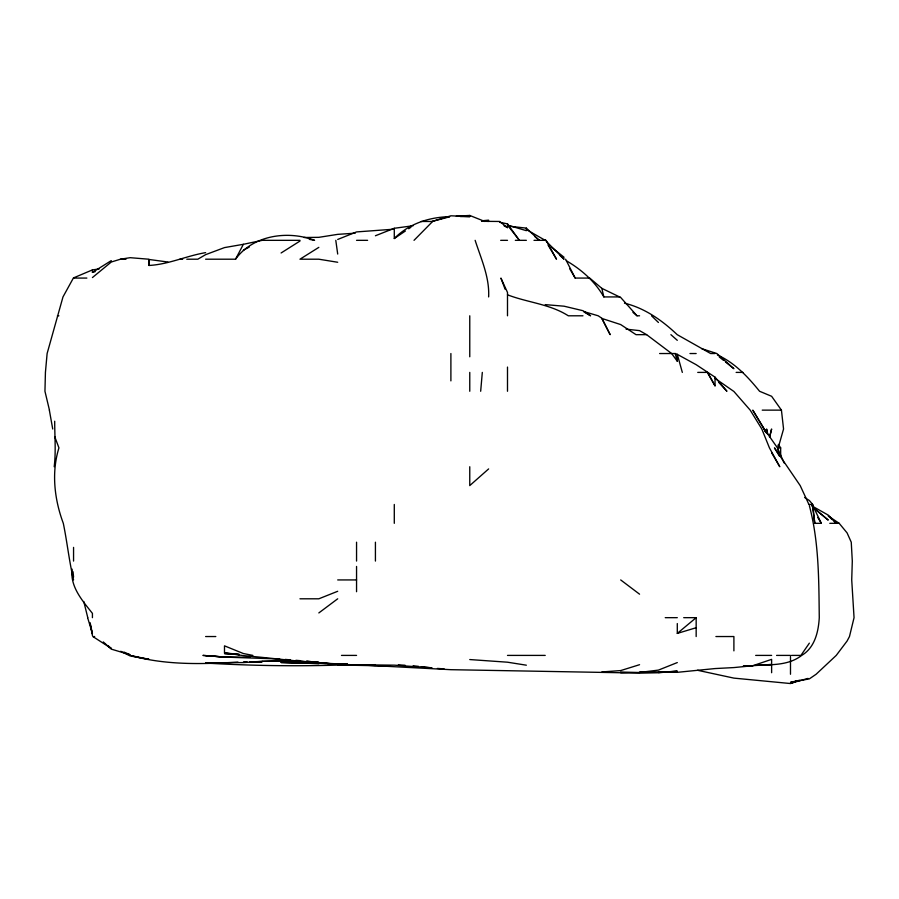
<?xml version="1.0" encoding="UTF-8"?>
<svg xmlns="http://www.w3.org/2000/svg" width="899" height="899" viewBox="0 0 899 899"><rect width="100%" height="100%" fill="white"/><g stroke="black" fill="none" stroke-linecap="round" stroke-linejoin="round"><path stroke-width="1.35" d="M778.085 451.905L778.186 447.871L783.557 429.003L781.433 410.135L771.623 396.29L759.576 391.267C747.754 376.703 734.809 362.803 717.391 354.936M54.21 466.738C56.041 451.523 54.682 436.487 54.693 421.226M480.673 391.267L482.313 372.4M769.679 437.083L771.623 429.003L769.488 437.083M205.624 259.204L235.549 259.204L243.359 244.314L262.227 240.336L299.963 240.336L299.963 241.056L281.095 252.979M73.358 278.072L62.986 296.928L47.119 353.532L45.422 372.4L44.95 391.267L49.445 410.135M809.358 643.156L800.919 655.405L791.581 655.405M235.549 259.204C252.967 234.999 288.141 230.211 314.583 240.336L309.267 239.325M414.023 240.336L432.621 221.469M488.629 468.918L469.761 485.595L469.761 466.738M677.295 623.558L677.295 633.413L696.163 617.669L696.163 636.537M92.428 277.555L111.296 262.002L120.488 259.204L130.164 257.687L148.74 259.204L149.032 265.463C168.607 264.407 186.464 255.867 205.624 252.641M318.83 612.938L337.698 598.801M413.158 225.739L394.29 228.279L394.29 238.516C409 223.626 429.014 217.232 449.545 216.648M394.29 238.516L405.393 230.998M408.719 228.751L410.944 227.245M318.83 247.36L299.963 259.204L318.83 259.204L337.698 262.261M99.171 268.947L92.428 269.902L92.428 272.408L111.296 260.609M243.359 250.169L249.259 247.09M73.561 277.881L92.428 269.902M337.698 239.46L356.555 231.92L392.942 229.256M677.295 662.574L658.428 670.103L639.56 672.441L620.692 672.733L450.893 669.688L357.903 664.788L394.29 665.159L432.026 667.867L421.249 666.676M337.698 591.284L318.83 598.801L299.963 598.801M375.422 235.763L394.29 228.279M796.784 681.161L790.491 683.543L733.899 678.116L697.523 670.272M796.784 681.037L790.491 683.341L808.01 678.408M639.56 672.036L677.295 672.328L715.031 668.564L733.899 667.575L752.766 665.732L771.623 659.36L771.623 664.496L743.327 666.271M639.56 664.698L620.692 670.575L601.824 671.946M421.271 221.469L432.026 221.469L450.893 215.794L469.761 216.603L469.761 215.457L456.287 216.187M677.295 633.413L696.163 627.727M92.428 272.408L95.125 271.667M432.026 221.469L449.545 216.839M799.93 680.183L790.491 682.341L809.358 678.88L816.101 674.261L836.239 655.405L847.094 641.021L849.476 636.537L854.05 617.669L851.724 579.934L852.297 561.066L851.252 542.198L847.094 532.916L839.194 523.33L828.226 515.925L832.238 519.622M243.359 244.314L224.492 247.596L205.624 254.653L197.802 259.204L186.756 259.204M482.055 220.761L488.629 220.165M355.217 233.167L337.698 234.358L318.83 237.336L304.008 237.505M347.126 664.788C299.996 666.496 252.698 665.878 205.624 663.057L208.321 663.024M237.965 662.091C202.477 664.26 166.079 665.249 131.512 655.731L149.032 659.338L130.164 655.944L120.747 651.281M673.25 672.025L639.56 672.755L620.692 671.991M743.327 666.148L752.766 665.732M246.056 662.102L243.359 662.215L247.405 662.102M250.102 661.922L262.227 661.406L243.359 662.585L205.624 662.754L224.492 662.732L219.098 662.855M755.452 665.159L763.543 664.822M767.589 664.664L771.623 664.496M341.732 664.811L337.698 664.968L390.245 666.002M671.901 672.014L658.428 672.463L677.295 671.137L658.428 672.733L620.692 672.733M250.102 662.024L262.227 661.686L250.102 661.776M287.826 660.945L262.227 661.349L287.826 660.776M371.388 664.811L375.422 664.9L356.555 665.125L375.422 665.384L359.252 664.811M371.388 664.754L375.422 664.653C331.315 666.114 287.275 659.428 243.359 655.607L224.492 652.865L232.583 653.719M755.452 665.215C771.207 664.687 788.614 665.62 801.706 655.405C814.82 647.628 818.45 631.84 819.27 617.669C818.82 580.237 819.023 542.075 809.358 505.676M212.366 662.956L215.063 662.923M347.126 664.136L281.095 662.305M250.102 657.259L224.492 657.012L202.916 655.405L224.492 657.09L279.746 659.001M482.1 221.323L499.586 221.469L507.497 227.627L507.497 223.885L499.788 222.278M356.555 240.336L367.601 240.336M500.676 240.336L507.497 240.336M515.329 240.336L526.353 240.336M533.995 240.336L546.143 240.336L556.503 259.204L548.042 245.056M120.488 259.204L126.017 259.204M179.946 259.204L182.666 259.204M73.561 278.072L86.866 278.072M569.629 268.632L575.169 278.072L589.722 278.072L601.824 288.343L620.692 297.479L637.02 315.796L639.56 315.796M566.314 260.732C581.586 269.678 594.969 281.454 603.847 296.928L619.861 296.928M57.435 315.796L58.885 315.796M582.968 315.796L568.314 315.796C549.974 304.053 527.477 302.525 507.497 294.805M659.619 353.532L675.194 353.532L677.295 354.341L677.295 361.241L671.654 353.532L646.617 334.664L636.031 334.664L620.692 324.573L601.824 318.426L610.163 334.664L601.824 318.224L598.206 315.796L584.238 311.695M689.971 353.532L696.163 353.532M715.031 353.532L710.648 353.532L677.205 334.664C662.237 320.493 644.819 308.065 624.468 303.177M697.736 372.4L707.311 372.4L715.031 385.817L715.031 377.153L696.163 364.691L677.295 354.341L682.33 372.4M736.135 372.4L742.979 372.4M762.228 410.135L781.433 410.135M779.332 447.871L780.658 447.871L780.68 455.95M809.235 504.463L812.696 504.463L814.797 523.33L821.326 523.33L812.258 504.463L814.797 523.33M829.799 523.33L839.194 523.33M337.698 579.934L356.555 579.934M665.238 617.669L677.295 617.669M683.701 617.669L696.163 617.669M94.642 636.537L92.855 636.537L111.296 648.437L108.296 645.887M205.624 636.537L215.805 636.537M715.907 636.537L733.899 636.537L733.899 650.865M341.485 655.405L356.555 655.405M507.497 655.405L545.221 655.405M755.677 655.405L771.623 655.405M776.579 655.405L790.491 655.405M335.001 663.934L347.126 663.968M460.322 216.547L469.761 216.603M304.008 662.844L281.095 662.507L304.008 662.956M308.042 663.024L325.562 663.406L310.739 663.013M368.691 664.822L375.422 664.934M367.343 664.811L375.422 665.159M337.698 663.99L347.126 664.35L281.095 660.956M481.886 221.143L488.629 221.412L488.629 220.828M469.761 659.551L507.497 662.203L526.353 665.193M299.963 662.889L318.83 663.754M398.336 664.833L405.078 665.26M239.314 654.584L224.492 653.573L239.314 654.494L235.28 654.011M437.42 668.418L444.151 668.89M299.963 661.102L337.698 664.26M205.624 655.618L224.492 657.09M545.221 304.626L564.089 306.199L582.968 310.706L590.576 315.796L584.047 311.964M285.14 659.416L290.523 659.866M295.917 660.304L299.963 660.641M626.086 329.146L639.56 330.63L646.617 334.664M413.158 665.777L418.552 666.373M510.183 226.323L526.353 228.132L539.288 240.336L534.972 236.729M167.888 262.014L149.032 259.474L149.032 265.463M252.877 655.405L243.359 653.528L224.492 645.842L224.492 652.607M701.557 348.61L716.829 353.532L733.899 368.725L725.515 361.971M508.755 225.469L526.353 230.672L526.353 228.132M469.761 215.457L484.842 221.469M123.871 652.033L130.164 654.764L111.296 649.134L103.295 641.931M504.024 225.784L507.497 227.627M811.718 505.8L828.226 515.105L836.25 523.33L834.238 521.476M527.533 230.211L545.221 240.336L545.221 239.64M804.65 497.473L809.358 500.518L812.696 504.463M715.031 378.367L733.899 391.47L750.204 410.135L761.813 429.003L769.432 447.871L779.77 466.738L771.623 452.781M620.692 579.934L639.56 594.183M551.514 247.236L564.089 257.283M719.222 356.914L723.414 360.285M813.55 507.935L828.226 520.094L812.865 507.07M632.941 312.346L637.02 315.796M670.901 334.664L677.295 340.328M560.122 255.619L564.089 259.204L546.221 241.325M651.528 315.796L658.428 322.471M718.683 382.333L726.92 391.267L715.031 377.153M508.34 226.188L519.386 240.336L507.497 223.885M764.24 429.003L777.466 447.871L784.108 462.963M778.399 444.409L780.658 447.871M766.813 433.453L752.766 410.135L766.892 433.453M817.73 517.442L821.326 523.33M779.411 456.119L774.466 447.871L800.2 485.595L808.92 504.463M707.637 372.4L715.031 385.817M565.606 259.204L575.169 278.072M777.938 445.387L778.905 447.871M505.137 289.276L500.912 278.072L507.497 292.456L507.497 315.796M54.693 436.577L58.941 447.871C51.254 472.514 54.423 499.451 63.312 523.33C67.189 542.142 69.167 561.369 73.561 579.934M475.144 240.336C481.044 258.698 489.674 277.297 488.629 296.928M764.184 429.003L765.071 431.52M87.619 617.669L92.428 633.537L90.147 622.951M675.194 353.532L677.295 361.241M83.776 601.498L87.776 617.669M601.824 288.343L603.847 296.928M767.825 434.386L766.633 429.003L766.723 433.048M90.057 623.176L92.428 635.559M49.355 410.135L52.715 429.003M335.788 240.336L337.698 254.046M73.055 571.753L73.561 577.091M72.156 569.157C69.774 586.508 82.472 600.746 92.428 613.376L92.428 617.669M790.491 656.596L790.491 674.261M771.623 665.17L771.623 672.722M507.497 367.073L507.497 391.267M469.761 315.796L469.761 356.791M469.761 372.4L469.761 391.267M450.893 353.532L450.893 380.884M394.29 504.463L394.29 523.33M375.422 542.198L375.422 561.066M356.555 542.198L356.555 561.066M356.555 566.426L356.555 591.711M73.561 547.39L73.561 561.066M318.83 662.361L306.694 661.259L318.83 662.361"/></g></svg>
